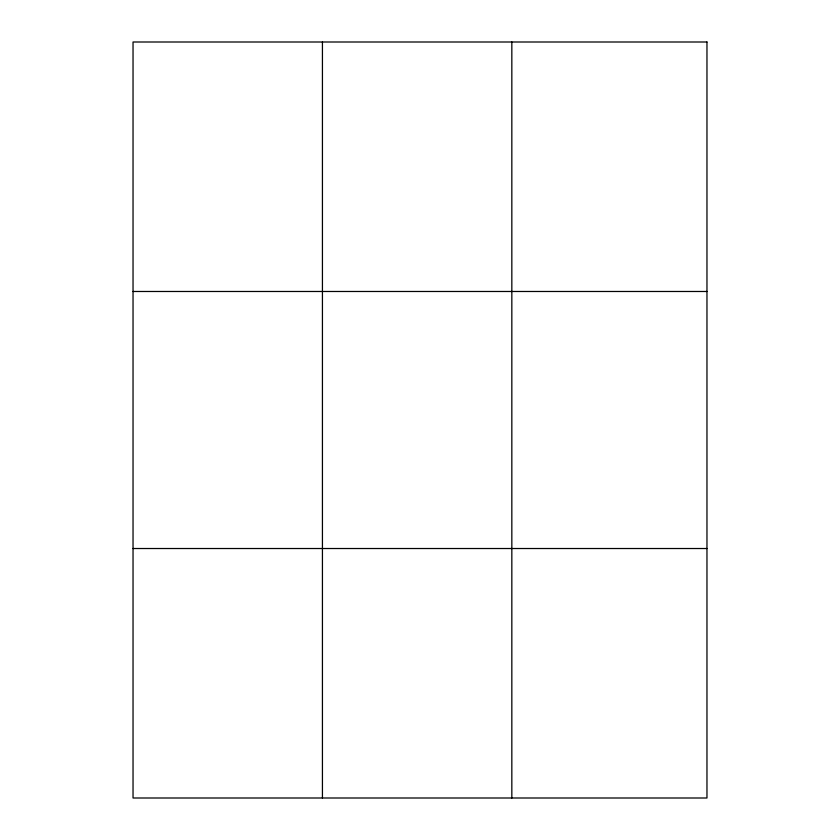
<?xml version="1.0" encoding="UTF-8"?>
<svg xmlns="http://www.w3.org/2000/svg" width="840" height="840" viewBox="0 0 840 840"><rect width="100%" height="100%" fill="white"/><g stroke="black" fill="none" stroke-linecap="round" stroke-linejoin="round"><path stroke-width="1.26" d="M322.434 798L322.434 42M511.833 798L511.833 42M133.035 291.48L706.965 291.48M133.035 548.52L706.965 548.52M706.965 42L706.965 798L133.035 798L133.035 42L706.965 42"/></g></svg>
